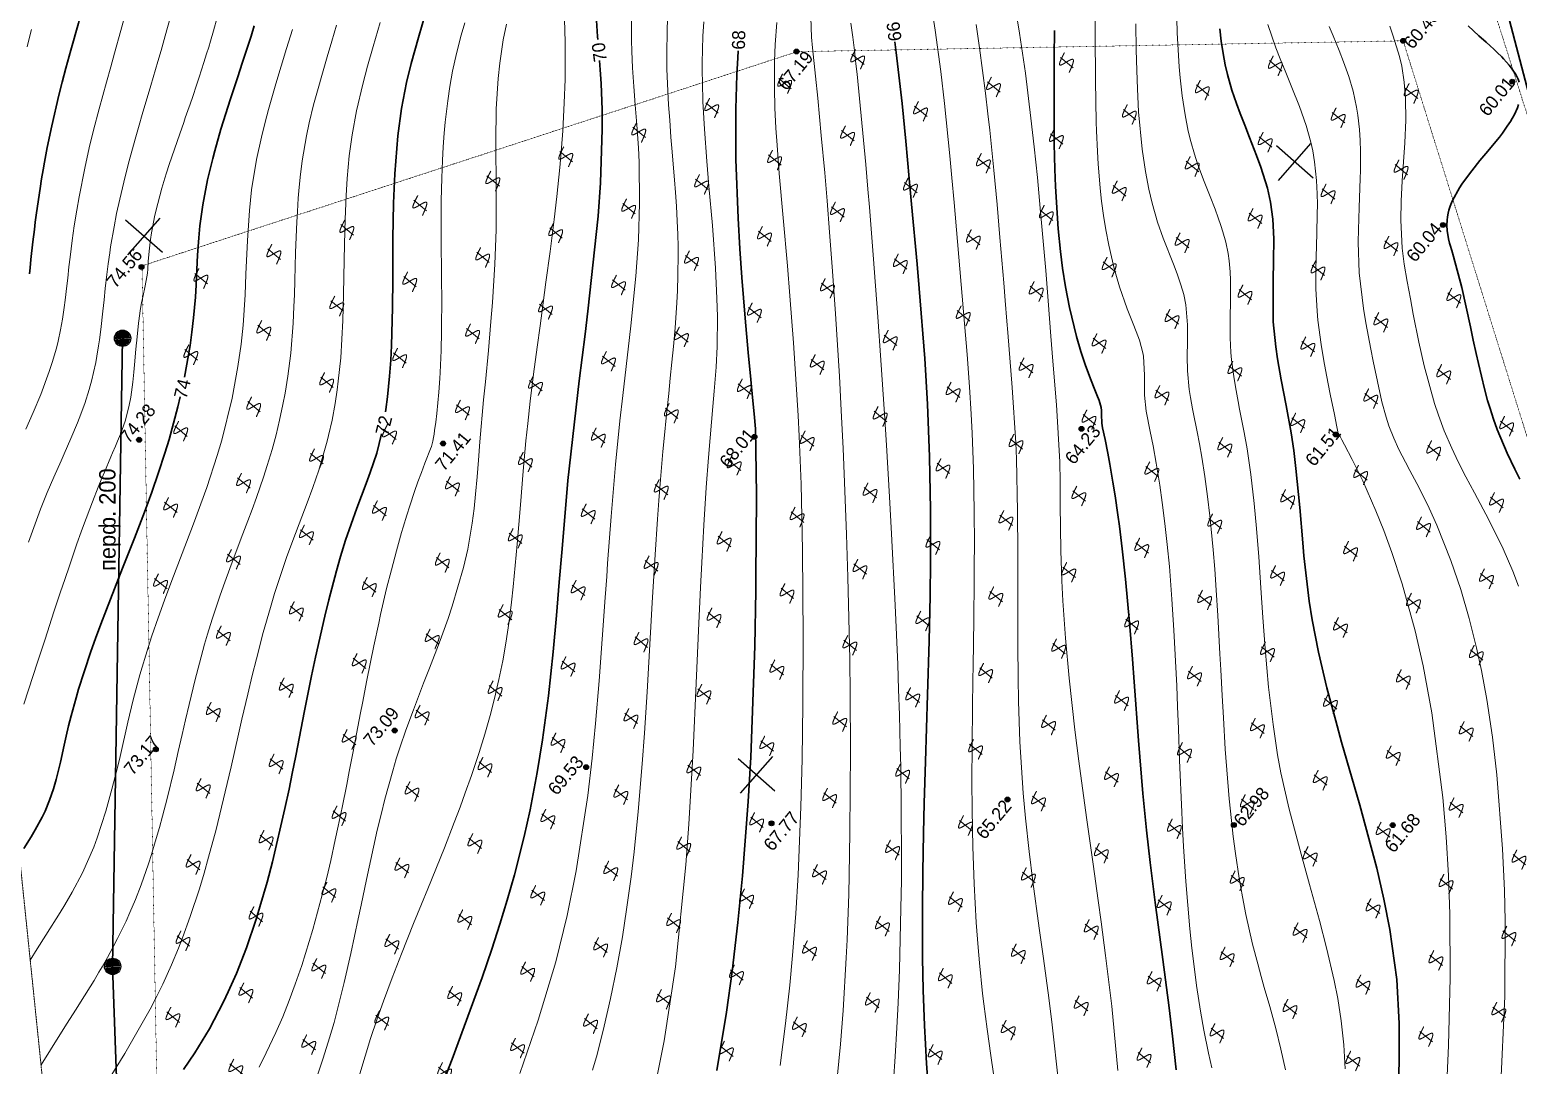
# Model space of a CAD drawing. Header units: millimetres. Extents: x -2893842 to -949497, y -1203244 to 262218.
# Drawn here: x -2344737 to -2253467, y -402737 to -339276 of the extents above; entities that cross this region are included whole.
import ezdxf

# ---------------------------------------------------------------- set-up
doc = ezdxf.new("R2010")
doc.units = ezdxf.units.MM
doc.linetypes.add('g5_05x2', pattern=[3.5, 2.5, -1])
doc.linetypes.add('g5_366', pattern=[0.85, 0.1, -0.75])
doc.layers.get('0').update_dxf_attribs({"lineweight": 5})
for name, color, linetype in [('!!!_ Размеры', 7, 'Continuous'), ('02_сетка', 253, 'Continuous'), ('10_Границы покрытий и угодий', 253, 'Continuous'), ('13_Растительность', 253, 'Continuous'), ('19_Горизонтали', 253, 'Continuous'), ('30_Канализация', 253, 'Continuous'), ('44_Крышки колодцев', 253, 'Continuous'), ('61_Отметки высоты поверхности', 253, 'Continuous')]:
    doc.layers.add(name, color=color, linetype=linetype)
doc.styles.add('LIKE17', font='d431.shx')
doc.styles.add('LIKE32', font='peteri.shx')
doc.styles.add('LIKE36', font='pragmai.shx')
doc.styles.add('Line_GUGK', font='')
doc.styles.get('Line_GUGK').set_extended_font_data('Bm431', italic=True)
doc.linetypes.add('g5_122_d', pattern='A,1,-1,1.5,-0.4,["Др",Line_GUGK,S=1,R=0,X=0,Y=-0.5],-2.4,1.5,-1,4,-1,4,-1,3', length=21.8)

# ---------------------------------------------------------------- blocks, each defined once
blk = doc.blocks.new('BL_333')
at = {"color": 0}
for p, q in [((0, -3), (0, 3)), ((-3, 0), (3, 0))]:
    blk.add_line(p, q, dxfattribs=at)
blk = doc.blocks.new('g5_117')
h = blk.add_hatch(color=255)
h.paths.add_polyline_path([(-0.299, 0.352), (0.352, -0.299, 0.177899), (0.463, 0, 0.639215)])
h.paths.add_polyline_path([(-0.352, 0.299, 0.177899), (-0.463, 0, 0.639215), (0.299, -0.352)])
at = {"color": 0}
blk.add_lwpolyline([(0.354, -0.354), (-0.354, 0.354)], dxfattribs=at)
blk.add_circle((0, 0), 0.5, dxfattribs=at)
blk = doc.blocks.new('g5_411')
at = {"color": 0, "linetype": 'Continuous', "lineweight": 15}
for points in [[(0.375, 1), (0.365, 0.998), (0.355, 0.996), (0.346, 0.994), (0.336, 0.991), (0.326, 0.989), (0.316, 0.987), (0.307, 0.985), (0.297, 0.983), (0.287, 0.981), (0.277, 0.979), (0.268, 0.976), (0.258, 0.974), (0.248, 0.972), (0.238, 0.97), (0.228, 0.968), (0.219, 0.966), (0.209, 0.963), (0.199, 0.961), (0.189, 0.959), (0.18, 0.957), (0.17, 0.955), (0.16, 0.952), (0.15, 0.95), (0.141, 0.948), (0.131, 0.946), (0.121, 0.943), (0.111, 0.941), (0.102, 0.939), (0.092, 0.937), (0.082, 0.934), (0.073, 0.932), (0.063, 0.93), (0.053, 0.927), (0.043, 0.925), (0.034, 0.923), (0.024, 0.92), (0.014, 0.918), (0.005, 0.915), (-0.005, 0.913), (-0.015, 0.911), (-0.025, 0.908), (-0.034, 0.906), (-0.044, 0.903), (-0.054, 0.901), (-0.063, 0.898), (-0.073, 0.895), (-0.083, 0.893), (-0.092, 0.89), (-0.102, 0.887), (-0.111, 0.885), (-0.121, 0.882), (-0.131, 0.879), (-0.14, 0.876), (-0.15, 0.873), (-0.159, 0.87), (-0.169, 0.867), (-0.178, 0.864), (-0.188, 0.861), (-0.197, 0.858), (-0.207, 0.855), (-0.216, 0.852), (-0.226, 0.849), (-0.235, 0.845), (-0.245, 0.842), (-0.254, 0.838), (-0.263, 0.834), (-0.272, 0.831), (-0.282, 0.827), (-0.291, 0.823), (-0.3, 0.818), (-0.309, 0.814), (-0.318, 0.809), (-0.327, 0.805), (-0.335, 0.799), (-0.344, 0.794), (-0.352, 0.788), (-0.36, 0.782), (-0.367, 0.775), (-0.374, 0.768), (-0.379, 0.76), (-0.383, 0.75), (-0.385, 0.741), (-0.384, 0.731), (-0.38, 0.721), (-0.375, 0.713), (-0.369, 0.705), (-0.361, 0.698), (-0.354, 0.692), (-0.346, 0.686), (-0.337, 0.681), (-0.329, 0.675), (-0.32, 0.67), (-0.312, 0.665), (-0.303, 0.661), (-0.294, 0.656), (-0.285, 0.652), (-0.276, 0.647), (-0.267, 0.643), (-0.258, 0.639), (-0.249, 0.635), (-0.239, 0.631), (-0.23, 0.627), (-0.221, 0.623), (-0.212, 0.619), (-0.202, 0.616), (-0.193, 0.612), (-0.184, 0.608), (-0.174, 0.605), (-0.165, 0.601), (-0.156, 0.597), (-0.146, 0.594), (-0.137, 0.59), (-0.128, 0.587), (-0.118, 0.584), (-0.109, 0.58), (-0.099, 0.577), (-0.09, 0.573), (-0.081, 0.57), (-0.071, 0.567), (-0.062, 0.563), (-0.052, 0.56), (-0.043, 0.556), (-0.034, 0.553), (-0.024, 0.55), (-0.015, 0.546), (-0.005, 0.543), (0.004, 0.54), (0.013, 0.536), (0.023, 0.533), (0.032, 0.53), (0.042, 0.526), (0.051, 0.523), (0.061, 0.519), (0.07, 0.516), (0.079, 0.513), (0.089, 0.509), (0.098, 0.506), (0.108, 0.502), (0.117, 0.499), (0.126, 0.495), (0.136, 0.492), (0.145, 0.488), (0.154, 0.485), (0.164, 0.481), (0.173, 0.477), (0.182, 0.474), (0.191, 0.47), (0.201, 0.466), (0.21, 0.462), (0.219, 0.458), (0.228, 0.454), (0.238, 0.45), (0.247, 0.446), (0.256, 0.442), (0.265, 0.438), (0.274, 0.433), (0.283, 0.429), (0.292, 0.425), (0.301, 0.42), (0.309, 0.415), (0.318, 0.41), (0.327, 0.405), (0.335, 0.4), (0.343, 0.394), (0.351, 0.388), (0.359, 0.382), (0.367, 0.375), (0.374, 0.368), (0.38, 0.36), (0.385, 0.352), (0.39, 0.343), (0.392, 0.333), (0.392, 0.323), (0.391, 0.313), (0.387, 0.304), (0.382, 0.295), (0.377, 0.287), (0.37, 0.279), (0.363, 0.272), (0.356, 0.266), (0.348, 0.259), (0.34, 0.253), (0.332, 0.248), (0.323, 0.242), (0.315, 0.237), (0.306, 0.232), (0.298, 0.227), (0.289, 0.222), (0.28, 0.217), (0.271, 0.213), (0.262, 0.208), (0.253, 0.204), (0.244, 0.2), (0.235, 0.196), (0.226, 0.192), (0.217, 0.188), (0.207, 0.184), (0.198, 0.18), (0.189, 0.176), (0.179, 0.173), (0.17, 0.169), (0.161, 0.165), (0.151, 0.162), (0.142, 0.158), (0.133, 0.155), (0.123, 0.151), (0.114, 0.148), (0.105, 0.145), (0.095, 0.141), (0.086, 0.138), (0.076, 0.135), (0.067, 0.132), (0.057, 0.129), (0.048, 0.125), (0.038, 0.122), (0.029, 0.119), (0.019, 0.116), (0.01, 0.113), (0, 0.11), (-0.009, 0.107), (-0.019, 0.104), (-0.028, 0.101), (-0.038, 0.098), (-0.048, 0.095), (-0.057, 0.092), (-0.067, 0.089), (-0.076, 0.086), (-0.086, 0.083), (-0.095, 0.08), (-0.105, 0.078), (-0.115, 0.075), (-0.124, 0.072), (-0.134, 0.069), (-0.143, 0.066), (-0.153, 0.063), (-0.162, 0.061), (-0.172, 0.058), (-0.182, 0.055), (-0.191, 0.052), (-0.201, 0.049), (-0.21, 0.047), (-0.22, 0.044), (-0.23, 0.041), (-0.239, 0.038), (-0.249, 0.036), (-0.259, 0.033), (-0.268, 0.03), (-0.278, 0.027), (-0.287, 0.025), (-0.297, 0.022), (-0.307, 0.019), (-0.316, 0.017), (-0.326, 0.014), (-0.336, 0.011), (-0.345, 0.008), (-0.355, 0.006), (-0.364, 0.003), (-0.374, 0), (-0.375, 0)], [(0, 1), (0, 0)]]:
    blk.add_lwpolyline(points, dxfattribs=at)
blk = doc.blocks.new('g5_330')
blk.add_hatch(color=0).paths.add_polyline_path([(-0.15, 0, 1), (0.15, 0, 1)])
at = {"color": 0}
blk.add_circle((0, 0), 0.15, dxfattribs=at)
blk = doc.blocks.new('Топо_07.04.17')
at = {"layer": '02_сетка', "color": 7, "linetype": 'Continuous'}
for p, q in [((-435137, -192375), (-432915, -190359)), ((-433018, -192478), (-435034, -190256)), ((-364509, -195795), (-362287, -193778)), ((-362390, -195897), (-364406, -193676))]:
    blk.add_line(p, q, dxfattribs=at)
at = {"layer": '02_сетка', "color": 3, "linetype": 'Continuous'}
for p, q in [((-401533, -229399), (-399311, -227383)), ((-399414, -229501), (-401430, -227280))]:
    blk.add_line(p, q, dxfattribs=at)
at = {"layer": '10_Границы покрытий и угодий', "color": 7, "linetype": 'g5_05x2', "lineweight": 20}
blk.add_lwpolyline([(-448331, -280345), (-447907, -278351), (-447640, -276651), (-447426, -274632), (-447129, -270494), (-446782, -265043), (-446118, -250528), (-445844, -223178)], dxfattribs=at)
at = {"layer": '10_Границы покрытий и угодий', "color": 7, "linetype": 'g5_366', "lineweight": 20}
for points in [[(-330321, -287849), (-350719, -184339), (-335483, -157948), (-260135, -153513), (-248052, -288537)], [(-442714, -281028), (-434348, -193142), (-392952, -184627), (-355956, -188157), (-336633, -288430)]]:
    blk.add_lwpolyline(points, close=True, dxfattribs=at)
at = {"layer": '19_Горизонтали', "color": 252, "linetype": 'Continuous', "lineweight": 20}
for points in [[(-370241, -250012), (-370370, -248717), (-370544, -247418), (-370760, -246037), (-370957, -244847), (-371070, -244160), (-371196, -243360), (-371372, -242136), (-371578, -240270), (-371665, -239183), (-371733, -238022), (-371789, -236478), (-371805, -235438), (-371807, -234443), (-371791, -233115), (-371688, -230058), (-371591, -228148), (-371511, -226769), (-371416, -225204), (-371355, -224212), (-371219, -221879), (-371140, -220311), (-371088, -219036), (-371050, -217845), (-371026, -216561), (-371020, -215747), (-371026, -214555), (-371054, -213312), (-371105, -212112), (-371153, -211290), (-371208, -210552), (-371244, -210127), (-371278, -209736), (-371331, -209104), (-371377, -208412), (-371398, -207913), (-371384, -206758), (-371384, -206758), (-371301, -205879), (-371182, -204970), (-371129, -204556), (-371063, -203962), (-371024, -202726), (-371024, -202726), (-371080, -202089), (-371183, -201469), (-371338, -200774), (-371497, -200171), (-371950, -198510), (-372172, -197507), (-372369, -196315), (-372473, -195439), (-372560, -194324), (-372607, -192947), (-372565, -190660), (-372481, -189233), (-372395, -188121), (-372282, -186856), (-372130, -185272)], [(-366586, -250360), (-366505, -248887), (-366503, -247407), (-366564, -246025), (-366653, -244896), (-366884, -242855), (-367129, -241146), (-367492, -238881), (-367801, -236985), (-368217, -234150), (-368460, -231884), (-368539, -230768), (-368612, -228897), (-368620, -226590), (-368561, -224208), (-368484, -222305), (-368402, -220483), (-368320, -218573), (-368263, -216846), (-368235, -215292), (-368242, -213514), (-368292, -211931), (-368351, -210900), (-368466, -209448), (-368504, -208988), (-368557, -208286), (-368599, -207570), (-368625, -206400), (-368616, -205948), (-368558, -205039), (-368392, -203641), (-368302, -202982), (-368205, -202237), (-368132, -201530), (-368096, -201025), (-368079, -200342), (-368092, -199891), (-368156, -199192), (-368258, -198535), (-368336, -198135), (-368443, -197658), (-368581, -197103), (-368796, -196301), (-369058, -195345), (-369339, -194217), (-369462, -193620), (-369593, -192824), (-369676, -192164), (-369761, -191150), (-369805, -189974), (-369801, -188863), (-369782, -188189), (-369731, -187140), (-369663, -186107), (-369594, -185225)], [(-360724, -253318), (-360134, -249661), (-359569, -245541), (-359155, -241667), (-358966, -239288), (-358833, -236930), (-358760, -234520), (-358844, -229271), (-359057, -226362), (-359306, -224163), (-359774, -221222), (-360184, -219243), (-360525, -217841), (-360867, -216591), (-361465, -214672), (-361955, -213295), (-362317, -212362), (-362452, -212031), (-362539, -211820), (-362631, -211593), (-362643, -211506), (-362667, -211194), (-362730, -210436), (-362841, -209176), (-362940, -207978), (-363002, -207094), (-363055, -206077), (-363080, -204569), (-363070, -204025), (-362986, -202647), (-362941, -202190), (-362857, -201484), (-362544, -199275), (-362387, -198124), (-362316, -197527), (-362254, -196883), (-362201, -196059), (-362191, -194914), (-362230, -194222), (-362287, -193683), (-362459, -192634), (-362729, -191443), (-363056, -190228), (-363329, -189271), (-363571, -188412), (-363758, -187711), (-363937, -186969), (-364090, -186235)], [(-360377, -186778), (-360195, -187373), (-359922, -188308), (-359734, -189017), (-359520, -189950), (-359361, -190867), (-359259, -191869), (-359238, -192368), (-359240, -193251), (-359272, -193927), (-359324, -194578), (-359456, -195752), (-359524, -196248), (-359788, -198002), (-359893, -198697), (-359985, -199337), (-360084, -200101), (-360243, -201977), (-360230, -204183), (-360178, -205076), (-360051, -206717), (-359989, -207457), (-359750, -209999), (-359600, -210956), (-359487, -211502), (-359277, -212295), (-359039, -213015), (-358732, -213834), (-358519, -214368), (-358076, -215480), (-357596, -216802), (-357246, -217884), (-356633, -220129), (-356234, -221965), (-355918, -223798), (-355676, -225635), (-355534, -227052), (-355408, -228847), (-355321, -231189), (-355312, -233496), (-355480, -238057), (-355659, -240589), (-355826, -242447), (-356368, -247055), (-357281, -252745)], [(-352695, -222158), (-352945, -221219), (-353380, -219791), (-354056, -217913), (-354743, -216174), (-355148, -215143), (-355512, -214173), (-355813, -213302), (-356153, -212185), (-356400, -211203), (-356560, -210447), (-356925, -208099), (-357082, -206623), (-357229, -204864), (-357299, -203911), (-357379, -202833), (-357442, -201766), (-357458, -200782), (-357345, -199068), (-357187, -197901), (-356981, -196683), (-356562, -194386), (-356350, -193009), (-356215, -191691), (-356178, -190685), (-356215, -189694), (-356281, -189078), (-356529, -187811), (-356672, -187165)], [(-394201, -247996), (-393924, -246489), (-393624, -244763), (-393376, -243247), (-393069, -241258), (-392546, -237506), (-392333, -235820), (-392177, -234510), (-391849, -231540), (-391585, -228883), (-391474, -227681), (-391303, -225716), (-391176, -224162), (-391059, -222636), (-390803, -219011), (-390534, -214640), (-390407, -212382), (-390241, -209215), (-390145, -207289), (-389990, -203987), (-389874, -201336), (-389726, -197520), (-389629, -194596), (-389597, -193499), (-389556, -191973), (-389521, -190472), (-389476, -187914), (-389463, -186418), (-389462, -185776), (-389464, -184952), (-389472, -184138), (-389472, -184138), (-389481, -183268)], [(-384441, -183079), (-384399, -184268), (-384348, -186833), (-384341, -188799), (-384376, -192021), (-384404, -193369), (-384440, -194893), (-384640, -202342), (-384699, -204243), (-384778, -206238), (-384862, -207896), (-384934, -209061), (-385100, -211251), (-385349, -213900), (-385555, -215805), (-385714, -217172), (-385820, -218054), (-386120, -220447), (-386484, -223268), (-386588, -224069), (-386806, -225771), (-387085, -228010), (-387355, -230326), (-387529, -231942), (-387652, -233185), (-387652, -233185), (-387751, -234270), (-387928, -236520), (-388066, -238902), (-388125, -240436), (-388148, -241375), (-388162, -243274), (-388157, -243895), (-388127, -245468), (-388083, -247105), (-388052, -248235)], [(-384158, -249192), (-384142, -245657), (-384165, -243984), (-384216, -241562), (-384261, -239684), (-384319, -236796), (-384338, -234934), (-384331, -232882), (-384300, -231341), (-384151, -228190), (-383957, -225714), (-383822, -224283), (-383616, -222322), (-383220, -218845), (-382972, -216683), (-382698, -214146), (-382409, -210948), (-382337, -209953), (-382168, -206569), (-382063, -203177), (-382043, -202480), (-382004, -201209), (-381971, -200138), (-381888, -197345), (-381835, -195325), (-381792, -193212), (-381763, -190740), (-381760, -189741), (-381764, -188447), (-381810, -185649), (-381857, -184201)], [(-379432, -181901), (-379273, -185045), (-379232, -186274), (-379202, -187518), (-379169, -190286), (-379171, -192068), (-379190, -193940), (-379224, -195841), (-379324, -199671), (-379383, -201541), (-379456, -203709), (-379508, -205250), (-379593, -207923), (-379794, -211427), (-379911, -212648), (-380059, -214044), (-380345, -216836), (-380492, -218683), (-380568, -219914), (-380667, -222196), (-380720, -224661), (-380725, -227842), (-380700, -229789), (-380623, -233262), (-380542, -236162), (-380481, -238397), (-380449, -239726), (-380409, -241797), (-380385, -244927), (-380445, -248882)], [(-374715, -249367), (-374810, -248455), (-374930, -247020), (-375003, -245848), (-375067, -244263), (-375090, -243247), (-375100, -241951), (-375091, -240766), (-375009, -237841), (-374904, -235692), (-374838, -234574), (-374775, -233606), (-374548, -230427), (-374403, -228497), (-374301, -227131), (-374210, -225880), (-373992, -222457), (-373900, -220551), (-373834, -218548), (-373811, -217188), (-373808, -215901), (-373825, -214612), (-373857, -213530), (-373921, -212163), (-373991, -211094), (-374064, -210205), (-374167, -208940), (-374169, -207953), (-374029, -206726), (-373955, -205560), (-373967, -205357), (-374093, -204562), (-374232, -204009), (-374368, -203532), (-374634, -202577), (-374947, -201178), (-375140, -200030), (-375311, -198565), (-375382, -197618), (-375422, -196718), (-375440, -195838), (-375438, -195041), (-375429, -194518), (-375396, -193566), (-375357, -192789), (-375270, -191506), (-375228, -190980), (-374987, -188450), (-374683, -185623), (-374480, -183625)], [(-426737, -244057), (-426218, -242811), (-425763, -241782), (-425221, -240618), (-424719, -239588), (-424035, -238236), (-423302, -236837), (-422355, -235079), (-421736, -233946), (-421250, -233060), (-419950, -230668), (-419175, -229205), (-418715, -228316), (-418294, -227479), (-417799, -226464), (-417167, -225105), (-416695, -224028), (-416247, -222940), (-415860, -221929), (-415460, -220798), (-415102, -219680), (-414794, -218628), (-414444, -217316), (-414166, -216179), (-413953, -215252), (-413414, -212691), (-412945, -210304), (-412546, -208279), (-412170, -206460), (-411939, -205409), (-411633, -204076), (-411242, -202450), (-410838, -200819), (-410517, -199553), (-410165, -198170), (-409851, -196931), (-409387, -195080), (-408924, -193173), (-408605, -191793), (-408223, -190042), (-407984, -188860), (-407790, -187836), (-407500, -186143), (-407291, -184723), (-407142, -183528), (-407029, -182451), (-406915, -181037)], [(-410476, -180937), (-410784, -181874), (-411157, -183266), (-411360, -184189), (-411679, -186022), (-411943, -188045), (-412249, -190927), (-412532, -193393), (-412839, -195478), (-413252, -197803), (-413476, -198949), (-413835, -200699), (-414230, -202569), (-414462, -203666), (-414980, -206191), (-415196, -207298), (-415394, -208304), (-415610, -209356), (-415799, -210205), (-416017, -211098), (-416463, -212651), (-416839, -213733), (-417796, -216013), (-418140, -216742), (-418777, -218021), (-419617, -219634), (-420079, -220509), (-420882, -222050), (-421477, -223237), (-421948, -224226), (-422264, -224929), (-422565, -225626), (-423236, -227290), (-423579, -228199), (-423920, -229139), (-424271, -230137), (-424919, -232055), (-425423, -233581), (-425692, -234397), (-426380, -236455), (-426982, -238178), (-427537, -239673), (-427881, -240551), (-428251, -241447), (-428780, -242648), (-429281, -243703)], [(-432758, -242754), (-432215, -241933), (-431490, -240755), (-430967, -239842), (-430456, -238896), (-429972, -237944), (-429449, -236852), (-428521, -234742), (-427327, -231675), (-426961, -230656), (-426538, -229432), (-426266, -228624), (-425901, -227513), (-425462, -226144), (-425220, -225377), (-424844, -224174), (-424648, -223544), (-424126, -221866), (-423945, -221289), (-423513, -219920), (-422857, -217894), (-422401, -216538), (-422223, -216022), (-421677, -214491), (-421260, -213377), (-420822, -212256), (-420376, -211170), (-420242, -210854), (-419938, -210153), (-419694, -209608), (-419304, -208770), (-419030, -208203), (-418757, -207653), (-418480, -207115), (-418279, -206734), (-418192, -206572), (-418037, -206283), (-417969, -206149), (-417894, -205981), (-417836, -205823), (-417772, -205604), (-417719, -205406), (-417661, -205187), (-417538, -204701), (-417411, -204163), (-417139, -202879), (-416987, -202063), (-416923, -201689), (-416714, -200359), (-416557, -199208), (-416466, -198478), (-416381, -197754), (-416141, -195547), (-415968, -193892), (-415858, -192869), (-415775, -192144), (-415667, -191244), (-415479, -189847), (-415320, -188802), (-415177, -187967), (-415022, -187143), (-414884, -186478), (-414585, -185201), (-414358, -184355), (-414083, -183439), (-413722, -182378), (-413309, -181309), (-413006, -180581)], [(-402842, -181609), (-402977, -182809), (-403031, -183445), (-403096, -184478), (-403148, -185622), (-403187, -186748), (-403228, -187968), (-403290, -189377), (-403345, -190256), (-403599, -192769), (-403930, -194984), (-404334, -197175), (-404977, -200182), (-405136, -200879), (-405538, -202610), (-405946, -204352), (-406301, -205890), (-406871, -208505), (-407501, -211650), (-408037, -214484), (-408182, -215269), (-408415, -216535), (-409360, -221567), (-409877, -224138), (-410330, -226236), (-410853, -228478), (-412078, -232994), (-412936, -235650), (-413952, -238380), (-415426, -241822), (-416903, -244940)], [(-412452, -245240), (-412073, -244309), (-411436, -242640), (-410861, -241007), (-410267, -239169), (-409721, -237325), (-409274, -235695), (-408776, -233727), (-408424, -232232), (-407893, -229802), (-407316, -226919), (-406971, -225076), (-406523, -222577), (-405596, -217194), (-405085, -214261), (-404699, -212131), (-404489, -211007), (-404243, -209738), (-403903, -208056), (-403738, -207269), (-403422, -205815), (-403145, -204565), (-402939, -203635), (-402728, -202662), (-402531, -201730), (-402305, -200610), (-402025, -199083), (-401903, -198342), (-401769, -197435), (-401609, -196144), (-401564, -195695), (-401496, -194925), (-401438, -194123), (-401385, -193206), (-401347, -192371), (-401316, -191577), (-401285, -190631), (-401262, -189871), (-401233, -188963), (-401196, -187913), (-401154, -186972), (-401109, -186136), (-401008, -184770), (-400917, -183832), (-400742, -182467), (-400621, -181712)], [(-398436, -182155), (-398590, -183036), (-398816, -184645), (-398873, -185147), (-398946, -185876), (-399040, -187017), (-399141, -188715), (-399217, -190669), (-399259, -192211), (-399321, -194618), (-399424, -197249), (-399546, -199098), (-399648, -200211), (-399874, -202032), (-400078, -203284), (-400352, -204736), (-400537, -205647), (-400927, -207538), (-401165, -208728), (-401510, -210546), (-401919, -212824), (-402300, -215074), (-402548, -216590), (-402892, -218744), (-403465, -222389), (-404118, -226472), (-404886, -230929), (-405349, -233385), (-406695, -239510), (-407899, -243936), (-408527, -245939)], [(-401002, -246241), (-400373, -243735), (-399849, -241431), (-399473, -239630), (-398988, -237102), (-398580, -234770), (-397939, -230646), (-397538, -227740), (-397115, -224395), (-396637, -220286), (-396352, -217707), (-396076, -215049), (-395878, -212986), (-395703, -210985), (-395483, -208058), (-395403, -206792), (-395186, -202336), (-395085, -199438), (-395032, -197606), (-394957, -194649), (-394888, -191930), (-394829, -190180), (-394780, -189145), (-394700, -187895), (-394598, -186692), (-394404, -185046), (-394250, -184042), (-394001, -182709)], [(-391886, -182640), (-391984, -183836), (-391984, -183836), (-391994, -184493), (-392007, -186237), (-392024, -187602), (-392063, -189896), (-392115, -192189), (-392164, -193923), (-392226, -195839), (-392316, -198231), (-392431, -200854), (-392628, -204687), (-392750, -206774), (-392897, -209101), (-393039, -211173), (-393277, -214369), (-393490, -216975), (-393947, -221985), (-394165, -224144), (-394537, -227579), (-395130, -232524), (-395474, -235136), (-395636, -236300), (-396047, -239065), (-396220, -240147), (-396778, -243340), (-397175, -245359), (-397618, -247412)], [(-418156, -179977), (-418754, -181392), (-419231, -182538), (-419651, -183595), (-420221, -185186), (-420647, -186607), (-420961, -187872), (-421244, -189232), (-421429, -190268), (-421653, -191701), (-421863, -193214), (-422124, -195214), (-422265, -196283), (-422492, -197862), (-422883, -200118), (-423189, -201531), (-423316, -202045), (-423534, -202856), (-423836, -203852), (-424153, -204771), (-424277, -205102), (-424999, -206809), (-425479, -207818), (-425926, -208714), (-426558, -209943), (-426848, -210506), (-427526, -211845), (-428535, -214008), (-428891, -214832), (-429494, -216301), (-430101, -217868), (-430469, -218858), (-430869, -219961), (-431392, -221433), (-431705, -222323), (-432388, -224273), (-432912, -225744), (-433737, -227982), (-434377, -229616), (-434765, -230560), (-435163, -231486), (-435902, -233096), (-436527, -234352), (-436838, -234942), (-437380, -235915), (-438051, -237035), (-438484, -237712), (-438986, -238459), (-440839, -240984), (-441897, -242327)], [(-446024, -241111), (-444681, -239407), (-444145, -238744), (-443549, -238009), (-442894, -237193), (-442490, -236682), (-442211, -236324), (-441855, -235861), (-441631, -235562), (-441242, -235033), (-440836, -234460), (-440487, -233946), (-440113, -233369), (-439851, -232945), (-439553, -232442), (-439133, -231692), (-438680, -230825), (-438089, -229599), (-437841, -229049), (-437523, -228318), (-437174, -227475), (-436901, -226788), (-436501, -225744), (-435879, -224046), (-435496, -222967), (-435138, -221953), (-434835, -221094), (-434509, -220180), (-433966, -218699), (-433598, -217735), (-433152, -216618), (-432908, -216035), (-432523, -215152), (-432256, -214567), (-431867, -213746), (-431488, -212975), (-431086, -212175), (-430422, -210881), (-430051, -210161), (-429658, -209395), (-429330, -208745), (-428983, -208048), (-428408, -206845), (-428104, -206175), (-427693, -205219), (-427355, -204369), (-427035, -203498), (-426724, -202567), (-426512, -201880), (-426228, -200863), (-425898, -199495), (-425544, -197686), (-425376, -196672), (-425266, -195958), (-425141, -195100), (-424899, -193396), (-424618, -191539), (-424514, -190916), (-424365, -190093), (-424281, -189663), (-424104, -188832), (-423864, -187849), (-423429, -186358), (-423171, -185589), (-422781, -184519), (-422456, -183687), (-422034, -182654), (-421630, -181696), (-421238, -180781), (-420831, -179833)], [(-423551, -179781), (-424046, -180914), (-424494, -181942), (-424944, -182988), (-425562, -184486), (-425857, -185239), (-426189, -186132), (-426636, -187454), (-427151, -189274), (-427427, -190506), (-427757, -192328), (-428074, -194360), (-428273, -195622), (-428606, -197459), (-428855, -198587), (-429200, -199933), (-429772, -201816), (-430692, -204305), (-431077, -205218), (-431933, -207086), (-432991, -209213), (-433542, -210282), (-434703, -212514), (-435293, -213667), (-435799, -214684), (-436304, -215738), (-436621, -216428), (-437315, -218039), (-437315, -218039), (-437884, -219507), (-438363, -220828), (-439081, -222864), (-439373, -223676), (-439796, -224809), (-440320, -226107), (-441036, -227673), (-441311, -228213), (-442174, -229703), (-442926, -230799), (-443472, -231527), (-443803, -231952), (-444831, -233233), (-445448, -234004), (-445959, -234660)], [(-444584, -219014), (-443812, -217336), (-443479, -216607), (-443166, -215920), (-442840, -215204), (-442109, -213604), (-441599, -212499), (-441199, -211644), (-440877, -210962), (-440517, -210211), (-440236, -209631), (-439890, -208930), (-439704, -208558), (-438997, -207174), (-438545, -206321), (-438258, -205790), (-438066, -205440), (-437574, -204565), (-437437, -204327), (-437216, -203940), (-437057, -203658), (-436829, -203237), (-436458, -202475), (-436458, -202475), (-436130, -201632), (-435951, -201068), (-435866, -200763), (-435711, -200153), (-435577, -199560), (-435440, -198893), (-435340, -198387), (-435257, -197969), (-435189, -197631), (-434967, -196613), (-434819, -196027), (-434773, -195858), (-434637, -195401), (-434489, -194953), (-434330, -194482), (-434195, -194057), (-434076, -193623), (-434023, -193386), (-433941, -192923), (-433819, -192297), (-433735, -191930), (-433653, -191604), (-433540, -191189), (-433212, -190148), (-432963, -189460), (-432601, -188547), (-432350, -187957), (-432213, -187646), (-431997, -187168), (-431570, -186254), (-431144, -185366), (-430820, -184695), (-430694, -184433), (-430487, -184002), (-430308, -183628), (-430091, -183172), (-429786, -182524), (-429567, -182051), (-429175, -181190), (-428949, -180685), (-428777, -180292), (-428621, -179929), (-428367, -179329), (-428048, -178545)], [(-430896, -178180), (-431345, -179302), (-431698, -180160), (-431969, -180807), (-432564, -182214), (-432564, -182214), (-433291, -183932), (-433553, -184558), (-433889, -185374), (-434402, -186656), (-434672, -187357), (-434880, -187911), (-435246, -188930), (-435537, -189789), (-435537, -189789), (-435788, -190578), (-436139, -191777), (-436231, -192117), (-436404, -192788), (-436557, -193426), (-436748, -194276), (-436895, -194951), (-437045, -195636), (-437298, -196744), (-437450, -197355), (-437546, -197719), (-437719, -198331), (-437832, -198701), (-438037, -199312), (-438190, -199728), (-438421, -200298), (-438793, -201121), (-438793, -201121), (-439235, -201999), (-439372, -202256), (-439873, -203158), (-440387, -204046), (-440625, -204452), (-441185, -205407), (-441691, -206293), (-442007, -206870), (-442218, -207268), (-442761, -208333), (-443175, -209185)], [(-442561, -202278), (-442004, -201328), (-441411, -200270), (-440728, -198930), (-440486, -198402), (-440135, -197558), (-439981, -197149), (-439752, -196468), (-439568, -195847), (-439378, -195135), (-439269, -194694), (-439070, -193842), (-438965, -193380), (-438811, -192697), (-438674, -192107), (-438431, -191118), (-438203, -190245), (-437943, -189304), (-437709, -188504), (-437165, -186788), (-436752, -185594), (-436370, -184554), (-435882, -183288), (-435571, -182505), (-435250, -181710), (-434879, -180801), (-434556, -180010), (-434008, -178659), (-433583, -177588)], [(-439829, -179009), (-439590, -178357), (-439445, -177977)]]:
    blk.add_lwpolyline(points, dxfattribs=at)
at = {"layer": '19_Горизонтали', "color": 252, "linetype": 'Continuous', "lineweight": 30}
for points in [[(-415304, -179653), (-415927, -181138), (-416557, -182687), (-416967, -183799), (-416967, -183799), (-417454, -185360), (-417866, -186989), (-418317, -189281), (-418593, -191069), (-418871, -193209), (-419015, -194420), (-419162, -195671), (-419377, -197427), (-419702, -199708), (-419852, -200606), (-420033, -201579), (-420297, -202811), (-420481, -203567), (-420525, -203723)], [(-405022, -182515), (-405016, -182326), (-404943, -181015), (-404847, -180120), (-404716, -179324), (-404716, -179324), (-404482, -177851), (-404464, -177079), (-404469, -175568), (-404479, -174830), (-404508, -173582), (-404554, -172210), (-404653, -169941), (-404707, -168871), (-404786, -167324), (-404835, -166275), (-404901, -164421), (-404926, -162808), (-404909, -161260), (-404859, -160014), (-404820, -159383), (-404790, -158990), (-404748, -158521), (-404634, -157490)], [(-432529, -200209), (-431974, -198325), (-431771, -197534), (-431568, -196667), (-431315, -195422), (-431183, -194678), (-431030, -193746), (-430888, -192883), (-430698, -191825), (-430546, -191098), (-430232, -189856), (-429765, -188358), (-429765, -188358), (-429303, -187087), (-429127, -186634), (-428604, -185369), (-427814, -183589), (-427242, -182345), (-426815, -181424), (-426551, -180854), (-426119, -179906), (-425852, -179308)]]:
    blk.add_lwpolyline(points, dxfattribs=at)
at = {"layer": '19_Горизонтали', "color": 42, "linetype": 'Continuous', "lineweight": 30}
for points in [[(-436155, -176911), (-436552, -177931), (-437196, -179519), (-437625, -180583), (-437947, -181401), (-438239, -182168), (-438888, -183992), (-439309, -185280), (-439578, -186156), (-439713, -186611), (-439868, -187150), (-440031, -187731), (-440417, -189191), (-440554, -189738), (-440660, -190176), (-440837, -190924), (-441075, -191983), (-441186, -192495), (-441268, -192856)], [(-351897, -187686), (-351604, -188037), (-351305, -188376), (-350917, -188807), (-350689, -189062), (-350496, -189283), (-350303, -189513), (-350058, -189820), (-349971, -189935), (-349806, -190166), (-349666, -190377), (-349554, -190561), (-349554, -190561), (-349436, -190774), (-349364, -190917), (-349298, -191068), (-349223, -191287), (-349179, -191471)], [(-349368, -192831), (-349462, -193025), (-349693, -193415), (-349845, -193631), (-349977, -193804), (-350088, -193943), (-350203, -194080), (-350551, -194464), (-350760, -194682), (-351011, -194933), (-351566, -195469), (-352105, -195982), (-352675, -196541), (-353045, -196927), (-353373, -197295), (-353535, -197491), (-353670, -197663), (-353936, -198038), (-354054, -198227), (-354124, -198348), (-354227, -198542), (-354339, -198787), (-354408, -198967), (-354475, -199180), (-354522, -199375), (-354568, -199673), (-354584, -200022), (-354578, -200255), (-354555, -200533), (-354524, -200790), (-354503, -200930), (-354449, -201254), (-354381, -201639), (-354089, -203582), (-353829, -206037), (-353752, -206859), (-353671, -207697), (-353606, -208323), (-353409, -209903), (-353295, -210638), (-353206, -211139), (-353067, -211827), (-352914, -212481), (-352476, -213990), (-352123, -215014), (-351886, -215648)], [(-422918, -247376), (-420939, -243601), (-418543, -238824), (-417760, -237166), (-417097, -235701), (-416488, -234296), (-415873, -232805), (-415006, -230527), (-414458, -228945), (-413768, -226733), (-413221, -224772), (-412566, -222146), (-411970, -219491), (-411513, -217299), (-411112, -215299), (-410759, -213505), (-410282, -211104), (-409885, -209164), (-408518, -203162), (-407832, -200368), (-407494, -198980), (-406214, -193262), (-405842, -191252), (-405369, -187992), (-405245, -186812), (-405122, -185203), (-405080, -184368), (-405063, -183797)], [(-396546, -184168), (-396623, -184595), (-396796, -185630), (-397093, -187691), (-397434, -190766), (-397707, -194352), (-397807, -196232), (-397880, -198001), (-397959, -200499), (-398009, -202607), (-398043, -204275), (-398065, -205379), (-398085, -206380), (-398105, -207304), (-398351, -209959), (-398505, -211348), (-398613, -212299), (-398706, -213109), (-399197, -217166), (-399641, -220535), (-400655, -227271), (-401118, -229959), (-401977, -234438), (-402582, -237253), (-403271, -240186), (-403896, -242628), (-404878, -246116)], [(-392123, -248541), (-392063, -247149), (-391997, -245961), (-391923, -244813), (-391753, -242646), (-391568, -240672), (-391393, -239011), (-391245, -237707), (-390970, -235464), (-390657, -233085), (-390406, -231270), (-390044, -228735), (-389458, -224702), (-388990, -221417), (-388619, -218686), (-388357, -216627), (-387993, -213459), (-387682, -210209), (-387450, -206998), (-387306, -204191), (-387158, -199892), (-387120, -198395), (-387035, -194707), (-386999, -193132), (-386951, -190819), (-386918, -188505), (-386920, -185372), (-386932, -184712)], [(-377140, -185117), (-377144, -185156), (-377316, -186663), (-377443, -187734), (-377698, -189920), (-377923, -192009), (-378067, -193561), (-378149, -194616), (-378279, -197221), (-378296, -198616), (-378280, -199644), (-378231, -200812), (-378132, -202091), (-377905, -203901), (-377739, -204856), (-377569, -205677), (-377393, -206416), (-377216, -207074), (-377060, -207606), (-376956, -207960), (-376956, -207960), (-376887, -208395), (-376891, -208579), (-376919, -208827), (-376958, -209354), (-376941, -209645), (-376873, -210373), (-376803, -211232), (-376756, -211901), (-376691, -213023), (-376654, -213876), (-376616, -215050), (-376602, -215753), (-376588, -217155), (-376598, -219026), (-376654, -221693), (-376728, -223944), (-376781, -225340), (-376918, -228937), (-377015, -232195), (-377048, -234451), (-377047, -236454), (-377014, -238915), (-376942, -242450), (-376891, -245424), (-376878, -247170), (-376891, -249250)], [(-363465, -251702), (-363266, -250398), (-362982, -247972), (-362830, -245277), (-362830, -245277), (-362903, -242177), (-363056, -240303), (-363284, -238353), (-363882, -234407), (-364550, -230441), (-364766, -229102), (-365069, -227026), (-365332, -224805), (-365496, -222783), (-365549, -221633), (-365560, -218839), (-365544, -218037), (-365484, -215854), (-365446, -213450), (-365457, -212337), (-365495, -211247), (-365608, -209559), (-365735, -207951), (-365814, -206653), (-365839, -205904), (-365813, -204367), (-365813, -204367), (-365539, -201858), (-365371, -200659), (-365214, -199315), (-365141, -198123), (-365161, -197057), (-365251, -196190), (-365496, -194865), (-365676, -194118), (-365980, -192983), (-366197, -192199), (-366397, -191453), (-366554, -190827), (-366740, -189976), (-366900, -188995), (-366967, -188387), (-367018, -187680), (-367044, -186918), (-367046, -186163)], [(-445574, -227800), (-445045, -227139), (-444750, -226761), (-444236, -226037), (-444016, -225682), (-443669, -225040), (-443365, -224384), (-443137, -223832), (-442755, -222800), (-442410, -221797), (-442226, -221265), (-442008, -220653), (-441784, -220060), (-441358, -218999), (-441136, -218474), (-440689, -217467), (-440132, -216282), (-439755, -215512), (-439338, -214685), (-438892, -213818), (-437620, -211413), (-436694, -209670), (-435908, -208161), (-435318, -206987), (-434765, -205842), (-434247, -204708), (-433899, -203907), (-433139, -201984), (-432929, -201378)], [(-420918, -205033), (-421345, -206182), (-421871, -207307), (-422196, -207944), (-422939, -209377), (-423842, -211265), (-424257, -212211), (-424608, -213051), (-425284, -214773), (-425642, -215743), (-426483, -218163), (-426856, -219291), (-427525, -221374), (-428369, -224039), (-428706, -225094), (-429010, -226031), (-429392, -227181), (-430512, -230340), (-430981, -231547), (-431900, -233716), (-432694, -235387), (-433491, -236891), (-434114, -237959), (-434472, -238535), (-435518, -240072), (-436573, -241433), (-437369, -242375)]]:
    blk.add_lwpolyline(points, dxfattribs=at)
at = {"layer": '30_Канализация', "color": 7, "linetype": 'g5_122_d', "lineweight": 30}
for points in [[(-330742, -299433), (-336815, -261970), (-343990, -224601), (-349521, -186369)], [(-451541, -290393), (-443782, -271857), (-440980, -235601), (-436040, -197419)]]:
    blk.add_lwpolyline(points, dxfattribs=at)
at = {"layer": '02_сетка', "color": 92, "xscale": 500.0000000002746, "yscale": 500.0000000002746, "zscale": 500.0000000002746, "rotation": 42.22816425403256}
blk.add_blockref('BL_333', (-434026, -191367), dxfattribs=at)
at = {"layer": '13_Растительность', "color": 7, "linetype": 'Continuous', "lineweight": 20, "xscale": 999.9999999999995, "yscale": 999.9999999999995, "zscale": 999.9999999999995, "rotation": 43.98139083737546}
for p in [(-388956, -185876, -67200), (-393570, -186855, -67200), (-398184, -187834, -67200), (-376255, -187516, -67200), (-402799, -188812, -67200), (-380869, -188495, -67200), (-407413, -189791, -67200), (-385484, -189474, -67200), (-363554, -189157, -67200), (-412027, -190770, -67200), (-390098, -190453, -67200), (-368169, -190135, -67200), (-394712, -191431, -67200), (-372783, -191114, -67200), (-416642, -191749, -67200), (-399327, -192410, -67200), (-377397, -192093, -67200), (-355468, -191776, -67200), (-421256, -192728, -67200), (-403941, -193389, -67200), (-382012, -193072, -67200), (-360082, -192754, -67200), (-425870, -193706, -67200), (-408555, -194368, -67200), (-386626, -194050, -67200), (-364697, -193733, -67200), (-430485, -194685, -67200), (-413170, -195347, -67200), (-391240, -195029, -67200), (-369311, -194712, -67200), (-395855, -196008, -67200), (-373925, -195691, -67200), (-417784, -196325, -67200), (-400469, -196987, -67200), (-378539, -196670, -67200), (-356610, -196352, -67200), (-422398, -197304, -67200), (-405083, -197966, -67200), (-383154, -197648, -67200), (-361224, -197331, -67200), (-427013, -198283, -67200), (-409698, -198944, -67200), (-387768, -198627, -67200), (-365839, -198310, -67200), (-431627, -199262, -67200), (-414312, -199923, -67200), (-392382, -199606, -67200), (-370453, -199289, -67200), (-396997, -200585, -67200), (-375067, -200267, -67200), (-418926, -200902, -67200), (-401611, -201563, -67200), (-379682, -201246, -67200), (-357752, -200929, -67200), (-423541, -201881, -67200), (-406225, -202542, -67200), (-384296, -202225, -67200), (-362367, -201908, -67200), (-428155, -202860, -67200), (-410840, -203521, -67200), (-388910, -203204, -67200), (-366981, -202886, -67200), (-432769, -203838, -67200), (-415454, -204500, -67200), (-393525, -204182, -67200), (-371595, -203865, -67200), (-398139, -205161, -67200), (-376210, -204844, -67200), (-354280, -204527, -67200), (-420068, -205479, -67200), (-402753, -206140, -67200), (-380824, -205823, -67200), (-358894, -205505, -67200), (-424683, -206457, -67200), (-407368, -207119, -67200), (-385438, -206802, -67200), (-363509, -206484, -67200), (-429297, -207436, -67200), (-411982, -208098, -67200), (-390053, -207780, -67200), (-368123, -207463, -67200), (-433911, -208415, -67200), (-416596, -209076, -67200), (-394667, -208759, -67200), (-372737, -208442, -67200), (-399281, -209738, -67200), (-377352, -209421, -67200), (-355422, -209103, -67200), (-421211, -210055, -67200), (-403895, -210717, -67200), (-381966, -210399, -67200), (-360037, -210082, -67200), (-425825, -211034, -67200), (-408510, -211695, -67200), (-386580, -211378, -67200), (-364651, -211061, -67200), (-430439, -212013, -67200), (-413124, -212674, -67200), (-391195, -212357, -67200), (-369265, -212040, -67200), (-351950, -212701, -67200), (-435054, -212992, -67200), (-395809, -213336, -67200), (-373880, -213018, -67200), (-417738, -213653, -67200), (-400423, -214315, -67200), (-378494, -213997, -67200), (-356565, -213680, -67200), (-422353, -214632, -67200), (-405038, -215293, -67200), (-383108, -214976, -67200), (-361179, -214659, -67200), (-426967, -215611, -67200), (-409652, -216272, -67200), (-387723, -215955, -67200), (-365793, -215637, -67200), (-431581, -216589, -67200), (-414266, -217251, -67200), (-392337, -216934, -67200), (-370407, -216616, -67200), (-353092, -217278, -67200), (-396951, -217912, -67200), (-375022, -217595, -67200), (-418881, -218230, -67200), (-401566, -218891, -67200), (-379636, -218574, -67200), (-357707, -218256, -67200), (-423495, -219208, -67200), (-406180, -219870, -67200), (-384250, -219553, -67200), (-362321, -219235, -67200), (-428109, -220187, -67200), (-410794, -220849, -67200), (-388865, -220531, -67200), (-366935, -220214, -67200), (-432724, -221166, -67200), (-415409, -221827, -67200), (-393479, -221510, -67200), (-371550, -221193, -67200), (-354235, -221854, -67200), (-398093, -222489, -67200), (-376164, -222172, -67200), (-420023, -222806, -67200), (-402708, -223468, -67200), (-380778, -223150, -67200), (-358849, -222833, -67200), (-424637, -223785, -67200), (-407322, -224447, -67200), (-385393, -224129, -67200), (-363463, -223812, -67200), (-429252, -224764, -67200), (-411936, -225425, -67200), (-390007, -225108, -67200), (-368078, -224791, -67200), (-433866, -225743, -67200), (-416551, -226404, -67200), (-394621, -226087, -67200), (-372692, -225769, -67200), (-399236, -227066, -67200), (-377306, -226748, -67200), (-355377, -226431, -67200), (-421165, -227383, -67200), (-403850, -228044, -67200), (-381921, -227727, -67200), (-359991, -227410, -67200), (-425779, -228362, -67200), (-408464, -229023, -67200), (-386535, -228706, -67200), (-364605, -228389, -67200), (-430394, -229340, -67200), (-413079, -230002, -67200), (-391149, -229685, -67200), (-369220, -229367, -67200), (-435008, -230319, -67200), (-417693, -230981, -67200), (-395764, -230663, -67200), (-373834, -230346, -67200), (-400378, -231642, -67200), (-378448, -231325, -67200), (-356519, -231008, -67200), (-422307, -231959, -67200), (-404992, -232621, -67200), (-383063, -232304, -67200), (-361133, -231986, -67200), (-426922, -232938, -67200), (-409606, -233600, -67200), (-387677, -233282, -67200), (-365748, -232965, -67200), (-431536, -233917, -67200), (-414221, -234579, -67200), (-392291, -234261, -67200), (-370362, -233944, -67200), (-436150, -234896, -67200), (-396906, -235240, -67200), (-374976, -234923, -67200), (-418835, -235557, -67200), (-401520, -236219, -67200), (-379591, -235901, -67200), (-357661, -235584, -67200), (-423449, -236536, -67200), (-406134, -237198, -67200), (-384205, -236880, -67200), (-362276, -236563, -67200), (-428064, -237515, -67200), (-410749, -238176, -67200), (-388819, -237859, -67200), (-366890, -237542, -67200), (-432678, -238494, -67200), (-415363, -239155, -67200), (-393434, -238838, -67200), (-371504, -238521, -67200), (-354189, -239182, -67200), (-437292, -239472, -67200), (-398048, -239817, -67200), (-376118, -239499, -67200), (-419977, -240134, -67200), (-402662, -240795, -67200), (-380733, -240478, -67200), (-358803, -240161, -67200), (-424592, -241113, -67200), (-407277, -241774, -67200), (-385347, -241457, -67200), (-363418, -241140, -67200), (-429206, -242091, -67200), (-411891, -242753, -67200), (-389961, -242436, -67200), (-368032, -242118, -67200), (-433820, -243070, -67200), (-416505, -243732, -67200), (-394576, -243414, -67200), (-372646, -243097, -67200), (-355331, -243759, -67200), (-399190, -244393, -67200), (-377261, -244076, -67200), (-421120, -244711, -67200), (-403804, -245372, -67200), (-381875, -245055, -67200), (-359946, -244737, -67200), (-386489, -246033, -67200), (-364560, -245716, -67200), (-391104, -247012, -67200), (-369174, -246695, -67200), (-373789, -247674, -67200), (-378403, -248653, -67200), (-356473, -248335, -67200), (-361088, -249314, -67200), (-365702, -250293, -67200)]:
    blk.add_blockref('g5_411', p, dxfattribs=at)
at = {"layer": '44_Крышки колодцев', "color": 7, "linetype": 'Continuous', "lineweight": 20, "xscale": 999.9999999999995, "yscale": 999.9999999999995, "zscale": 999.9999999999995, "rotation": 43.98139083737546}
for p in [(-436040, -197419, 517900), (-440980, -235601, 517900)]:
    blk.add_blockref('g5_117', p, dxfattribs=at)
at = {"layer": '61_Отметки высоты поверхности', "color": 7, "linetype": 'Continuous', "lineweight": 20, "xscale": 999.9999999999995, "yscale": 999.9999999999995, "zscale": 999.9999999999995, "rotation": 43.98139083737546}
for p in [(-392990, -184616, -67200), (-355956, -188157, -67200), (-349591, -191394, -67200), (-434391, -193213, -67200), (-354806, -199642, -67200), (-435730, -203714, -67200), (-417236, -206039, -67200), (-398212, -207787, 800), (-378239, -209563, -67200), (-362789, -211662, -67200), (-436849, -222678, -67200), (-422166, -223190, 3800), (-410755, -226739, 2300), (-399848, -231446, 800), (-385303, -231622, -67200), (-371690, -234739, -4200), (-362011, -235845, -67200)]:
    blk.add_blockref('g5_330', p, dxfattribs=at)
at = {"layer": '19_Горизонтали', "color": 42, "linetype": 'Continuous', "lineweight": 15, "style": 'LIKE36'}
for s, rotation, p in [('70', 90.96637, (-404607, -183886, -33200)), ('68', 82.22366, (-396127, -184154, -33200)), ('66', 90.96637, (-386504, -184657, -33200)), ('74', 69.81297, (-432575, -201600, -33200)), ('72', 69.81297, (-420554, -205229, -33200))]:
    blk.add_text(s, height=800, rotation=rotation, dxfattribs=at).set_placement(p)
at = {"layer": '30_Канализация', "color": 7, "linetype": 'Continuous', "lineweight": 15, "style": 'LIKE32'}
blk.add_text('перф. 200', height=1000, rotation=83.64596, dxfattribs=at).set_placement((-438064, -211539, -67200))
at = {"layer": '61_Отметки высоты поверхности', "color": 7, "linetype": 'Continuous', "lineweight": 15, "style": 'LIKE17'}
for s, p in [('67.19', (-393886, -186980, -46700)), ('60.43', (-355447, -188786, -46700)), ('60.01', (-351332, -193405, -46700)), ('74.56', (-436122, -194373, -46700)), ('60.04', (-356763, -201777, -46700)), ('74.28', (-436390, -203926, -46700)), ('71.41', (-417378, -207796, -46700)), ('68.01', (-400029, -209573, 21300)), ('64.23', (-378958, -211745, -46700)), ('61.51', (-364326, -213519, -46700)), ('73.17', (-438439, -224161, -46700)), ('73.09', (-423648, -224069, 24300)), ('69.53', (-412742, -228310, 22800)), ('67.77', (-399991, -233204, 21300)), ('65.22', (-386980, -233958, -46700)), ('62.98', (-371184, -234965, 16300)), ('61.68', (-362154, -237602, -46700))]:
    blk.add_text(s, height=800, rotation=43.98139, dxfattribs=at).set_placement(p)

msp = doc.modelspace()

# ---------------------------------------------------------------- block references
at = {"layer": '!!!_ Размеры', "color": 1, "lineweight": 0, "rotation": 6.471407436947433}
msp.add_blockref('Топо_07.04.17', (-1928038.79367, -112877.83782), dxfattribs=at)

doc.saveas('drawing.dxf')
